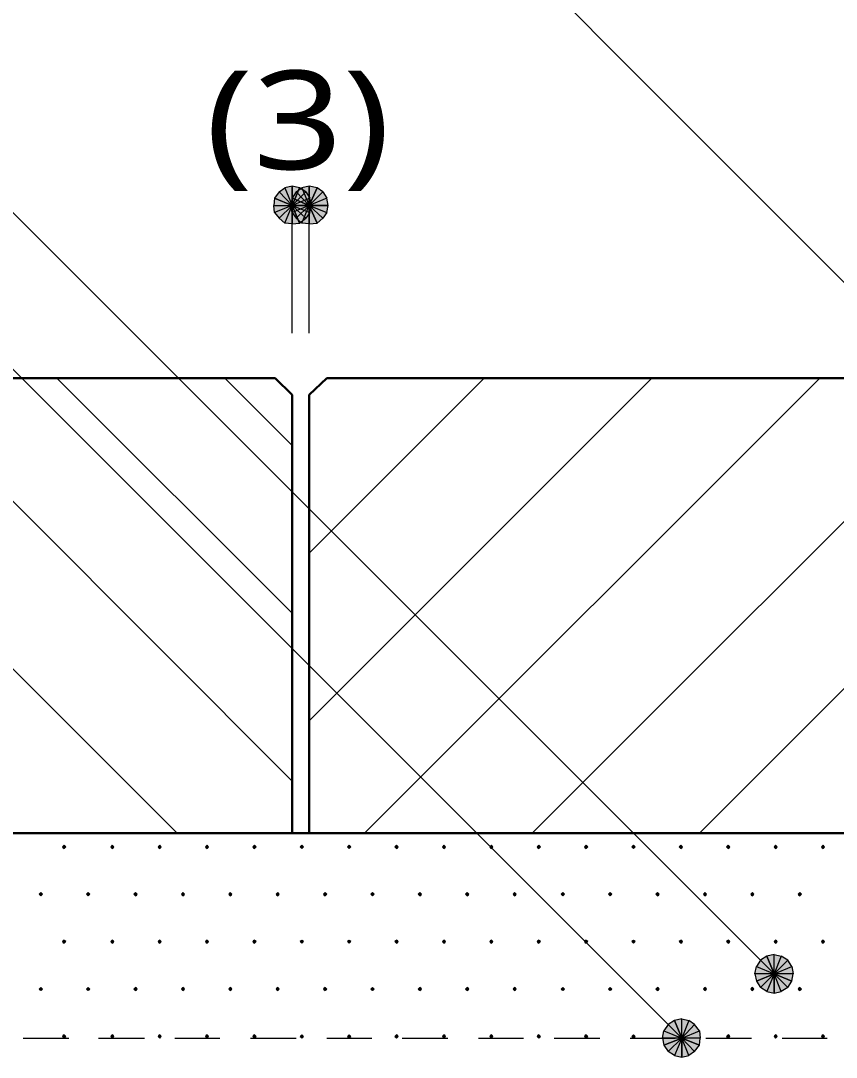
# Model space of a CAD drawing. Header units: millimetres. Extents: x 0 to 420, y 0 to 297.
# Drawn here: x 161.52 to 183.02, y 221.93 to 249.26 of the extents above; entities that cross this region are included whole.
import ezdxf
from ezdxf.enums import TextEntityAlignment as Align

# ---------------------------------------------------------------- set-up
doc = ezdxf.new("R2010")
doc.units = ezdxf.units.MM
doc.styles.add('kst32b', font='NotoSansJP-Variable.ttf')

msp = doc.modelspace()

# ---------------------------------------------------------------- hatches: boundary and pattern name
h = msp.add_hatch(color=7)
h.paths.add_polyline_path([(168.677, 244.898), (168.487, 244.856), (168.677, 244.39), (168.677, 244.898)])
h.paths.add_polyline_path([(168.487, 244.856), (168.677, 244.39), (168.338, 244.75), (168.487, 244.856)])
h.paths.add_polyline_path([(168.677, 244.39), (168.338, 244.75), (168.212, 244.581), (168.677, 244.39)])
h = msp.add_hatch(color=7)
h.paths.add_polyline_path([(169.122, 244.898), (168.931, 244.856), (169.122, 244.39), (169.122, 244.898)])
h.paths.add_polyline_path([(168.931, 244.856), (169.122, 244.39), (168.783, 244.75), (168.931, 244.856)])
h.paths.add_polyline_path([(169.122, 244.39), (168.783, 244.75), (168.677, 244.581), (169.122, 244.39)])
for points in [[(168.868, 244.856), (168.677, 244.898), (168.677, 244.39), (168.868, 244.856)], [(169.333, 244.856), (169.122, 244.898), (169.122, 244.39), (169.333, 244.856)], [(162.666, 227.521), (162.645, 227.499), (162.624, 227.478), (162.645, 227.457), (162.666, 227.436), (162.687, 227.457), (162.708, 227.478), (162.687, 227.499), (162.666, 227.521)], [(163.936, 227.521), (163.915, 227.499), (163.894, 227.478), (163.915, 227.457), (163.936, 227.436), (163.957, 227.457), (163.978, 227.478), (163.957, 227.499), (163.936, 227.521)], [(165.185, 227.521), (165.163, 227.499), (165.142, 227.478), (165.163, 227.457), (165.185, 227.436), (165.206, 227.457), (165.227, 227.478), (165.206, 227.499), (165.185, 227.521)], [(166.434, 227.521), (166.412, 227.499), (166.391, 227.478), (166.412, 227.457), (166.434, 227.436), (166.455, 227.457), (166.476, 227.478), (166.455, 227.499), (166.434, 227.521)], [(167.682, 227.521), (167.661, 227.499), (167.64, 227.478), (167.661, 227.457), (167.682, 227.436), (167.704, 227.457), (167.725, 227.478), (167.704, 227.499), (167.682, 227.521)], [(168.931, 227.521), (168.91, 227.499), (168.889, 227.478), (168.91, 227.457), (168.931, 227.436), (168.952, 227.457), (168.974, 227.478), (168.952, 227.499), (168.931, 227.521)], [(170.18, 227.521), (170.159, 227.499), (170.138, 227.478), (170.159, 227.457), (170.18, 227.436), (170.201, 227.457), (170.222, 227.478), (170.201, 227.499), (170.18, 227.521)], [(171.429, 227.521), (171.408, 227.499), (171.387, 227.478), (171.408, 227.457), (171.429, 227.436), (171.45, 227.457), (171.471, 227.478), (171.45, 227.499), (171.429, 227.521)], [(172.678, 227.521), (172.657, 227.499), (172.635, 227.478), (172.657, 227.457), (172.678, 227.436), (172.699, 227.457), (172.72, 227.478), (172.699, 227.499), (172.678, 227.521)], [(173.927, 227.521), (173.905, 227.499), (173.884, 227.478), (173.905, 227.457), (173.927, 227.436), (173.948, 227.457), (173.969, 227.478), (173.948, 227.499), (173.927, 227.521)], [(175.175, 227.521), (175.154, 227.499), (175.133, 227.478), (175.154, 227.457), (175.175, 227.436), (175.196, 227.457), (175.218, 227.478), (175.196, 227.499), (175.175, 227.521)], [(176.424, 227.521), (176.403, 227.499), (176.382, 227.478), (176.403, 227.457), (176.424, 227.436), (176.445, 227.457), (176.467, 227.478), (176.445, 227.499), (176.424, 227.521)], [(177.673, 227.521), (177.652, 227.499), (177.631, 227.478), (177.652, 227.457), (177.673, 227.436), (177.694, 227.457), (177.715, 227.478), (177.694, 227.499), (177.673, 227.521)], [(178.922, 227.521), (178.901, 227.499), (178.879, 227.478), (178.901, 227.457), (178.922, 227.436), (178.943, 227.457), (178.964, 227.478), (178.943, 227.499), (178.922, 227.521)], [(180.171, 227.521), (180.15, 227.499), (180.128, 227.478), (180.15, 227.457), (180.171, 227.436), (180.192, 227.457), (180.213, 227.478), (180.192, 227.499), (180.171, 227.521)], [(181.42, 227.521), (181.398, 227.499), (181.377, 227.478), (181.398, 227.457), (181.42, 227.436), (181.441, 227.457), (181.462, 227.478), (181.441, 227.499), (181.42, 227.521)], [(182.668, 227.521), (182.647, 227.499), (182.626, 227.478), (182.647, 227.457), (182.668, 227.436), (182.689, 227.457), (182.711, 227.478), (182.689, 227.499), (182.668, 227.521)], [(162.052, 226.272), (162.031, 226.25), (162.01, 226.229), (162.031, 226.208), (162.052, 226.187), (162.073, 226.208), (162.094, 226.229), (162.073, 226.25), (162.052, 226.272)], [(163.301, 226.272), (163.28, 226.25), (163.259, 226.229), (163.28, 226.208), (163.301, 226.187), (163.322, 226.208), (163.343, 226.229), (163.322, 226.25), (163.301, 226.272)], [(164.55, 226.272), (164.529, 226.25), (164.507, 226.229), (164.529, 226.208), (164.55, 226.187), (164.571, 226.208), (164.592, 226.229), (164.571, 226.25), (164.55, 226.272)], [(165.799, 226.272), (165.777, 226.25), (165.756, 226.229), (165.777, 226.208), (165.799, 226.187), (165.82, 226.208), (165.841, 226.229), (165.82, 226.25), (165.799, 226.272)], [(167.047, 226.272), (167.026, 226.25), (167.005, 226.229), (167.026, 226.208), (167.047, 226.187), (167.069, 226.208), (167.09, 226.229), (167.069, 226.25), (167.047, 226.272)], [(168.296, 226.272), (168.275, 226.25), (168.254, 226.229), (168.275, 226.208), (168.296, 226.187), (168.317, 226.208), (168.338, 226.229), (168.317, 226.25), (168.296, 226.272)], [(169.545, 226.272), (169.524, 226.25), (169.503, 226.229), (169.524, 226.208), (169.545, 226.187), (169.566, 226.208), (169.587, 226.229), (169.566, 226.25), (169.545, 226.272)], [(170.794, 226.272), (170.773, 226.25), (170.752, 226.229), (170.773, 226.208), (170.794, 226.187), (170.815, 226.208), (170.836, 226.229), (170.815, 226.25), (170.794, 226.272)], [(172.043, 226.272), (172.021, 226.25), (172, 226.229), (172.021, 226.208), (172.043, 226.187), (172.064, 226.208), (172.085, 226.229), (172.064, 226.25), (172.043, 226.272)], [(173.292, 226.272), (173.27, 226.25), (173.249, 226.229), (173.27, 226.208), (173.292, 226.187), (173.313, 226.208), (173.334, 226.229), (173.313, 226.25), (173.292, 226.272)], [(174.54, 226.272), (174.519, 226.25), (174.498, 226.229), (174.519, 226.208), (174.54, 226.187), (174.562, 226.208), (174.583, 226.229), (174.562, 226.25), (174.54, 226.272)], [(175.81, 226.272), (175.789, 226.25), (175.768, 226.229), (175.789, 226.208), (175.81, 226.187), (175.832, 226.208), (175.853, 226.229), (175.832, 226.25), (175.81, 226.272)], [(177.059, 226.272), (177.038, 226.25), (177.017, 226.229), (177.038, 226.208), (177.059, 226.187), (177.08, 226.208), (177.102, 226.229), (177.08, 226.25), (177.059, 226.272)], [(178.308, 226.272), (178.287, 226.25), (178.266, 226.229), (178.287, 226.208), (178.308, 226.187), (178.329, 226.208), (178.35, 226.229), (178.329, 226.25), (178.308, 226.272)], [(179.557, 226.272), (179.536, 226.25), (179.514, 226.229), (179.536, 226.208), (179.557, 226.187), (179.578, 226.208), (179.599, 226.229), (179.578, 226.25), (179.557, 226.272)], [(180.806, 226.272), (180.785, 226.25), (180.763, 226.229), (180.785, 226.208), (180.806, 226.187), (180.827, 226.208), (180.848, 226.229), (180.827, 226.25), (180.806, 226.272)], [(182.054, 226.272), (182.033, 226.25), (182.012, 226.229), (182.033, 226.208), (182.054, 226.187), (182.076, 226.208), (182.097, 226.229), (182.076, 226.25), (182.054, 226.272)], [(162.666, 225.023), (162.645, 225.002), (162.624, 224.98), (162.645, 224.959), (162.666, 224.938), (162.687, 224.959), (162.708, 224.98), (162.687, 225.002), (162.666, 225.023)], [(163.936, 225.023), (163.915, 225.002), (163.894, 224.98), (163.915, 224.959), (163.936, 224.938), (163.957, 224.959), (163.978, 224.98), (163.957, 225.002), (163.936, 225.023)], [(165.185, 225.023), (165.163, 225.002), (165.142, 224.98), (165.163, 224.959), (165.185, 224.938), (165.206, 224.959), (165.227, 224.98), (165.206, 225.002), (165.185, 225.023)], [(166.434, 225.023), (166.412, 225.002), (166.391, 224.98), (166.412, 224.959), (166.434, 224.938), (166.455, 224.959), (166.476, 224.98), (166.455, 225.002), (166.434, 225.023)], [(167.682, 225.023), (167.661, 225.002), (167.64, 224.98), (167.661, 224.959), (167.682, 224.938), (167.704, 224.959), (167.725, 224.98), (167.704, 225.002), (167.682, 225.023)], [(168.931, 225.023), (168.91, 225.002), (168.889, 224.98), (168.91, 224.959), (168.931, 224.938), (168.952, 224.959), (168.974, 224.98), (168.952, 225.002), (168.931, 225.023)], [(170.18, 225.023), (170.159, 225.002), (170.138, 224.98), (170.159, 224.959), (170.18, 224.938), (170.201, 224.959), (170.222, 224.98), (170.201, 225.002), (170.18, 225.023)], [(171.429, 225.023), (171.408, 225.002), (171.387, 224.98), (171.408, 224.959), (171.429, 224.938), (171.45, 224.959), (171.471, 224.98), (171.45, 225.002), (171.429, 225.023)], [(172.678, 225.023), (172.657, 225.002), (172.635, 224.98), (172.657, 224.959), (172.678, 224.938), (172.699, 224.959), (172.72, 224.98), (172.699, 225.002), (172.678, 225.023)], [(173.927, 225.023), (173.905, 225.002), (173.884, 224.98), (173.905, 224.959), (173.927, 224.938), (173.948, 224.959), (173.969, 224.98), (173.948, 225.002), (173.927, 225.023)], [(175.175, 225.023), (175.154, 225.002), (175.133, 224.98), (175.154, 224.959), (175.175, 224.938), (175.196, 224.959), (175.218, 224.98), (175.196, 225.002), (175.175, 225.023)], [(176.424, 225.023), (176.403, 225.002), (176.382, 224.98), (176.403, 224.959), (176.424, 224.938), (176.445, 224.959), (176.467, 224.98), (176.445, 225.002), (176.424, 225.023)], [(177.673, 225.023), (177.652, 225.002), (177.631, 224.98), (177.652, 224.959), (177.673, 224.938), (177.694, 224.959), (177.715, 224.98), (177.694, 225.002), (177.673, 225.023)], [(178.922, 225.023), (178.901, 225.002), (178.879, 224.98), (178.901, 224.959), (178.922, 224.938), (178.943, 224.959), (178.964, 224.98), (178.943, 225.002), (178.922, 225.023)], [(180.171, 225.023), (180.15, 225.002), (180.128, 224.98), (180.15, 224.959), (180.171, 224.938), (180.192, 224.959), (180.213, 224.98), (180.192, 225.002), (180.171, 225.023)], [(181.42, 225.023), (181.398, 225.002), (181.377, 224.98), (181.398, 224.959), (181.42, 224.938), (181.441, 224.959), (181.462, 224.98), (181.441, 225.002), (181.42, 225.023)], [(182.668, 225.023), (182.647, 225.002), (182.626, 224.98), (182.647, 224.959), (182.668, 224.938), (182.689, 224.959), (182.711, 224.98), (182.689, 225.002), (182.668, 225.023)], [(181.187, 224.599), (181.017, 224.494), (181.377, 224.134), (181.187, 224.599)], [(162.052, 223.774), (162.031, 223.753), (162.01, 223.732), (162.031, 223.711), (162.052, 223.689), (162.073, 223.711), (162.094, 223.732), (162.073, 223.753), (162.052, 223.774)], [(163.301, 223.774), (163.28, 223.753), (163.259, 223.732), (163.28, 223.711), (163.301, 223.689), (163.322, 223.711), (163.343, 223.732), (163.322, 223.753), (163.301, 223.774)], [(164.55, 223.774), (164.529, 223.753), (164.507, 223.732), (164.529, 223.711), (164.55, 223.689), (164.571, 223.711), (164.592, 223.732), (164.571, 223.753), (164.55, 223.774)], [(165.799, 223.774), (165.777, 223.753), (165.756, 223.732), (165.777, 223.711), (165.799, 223.689), (165.82, 223.711), (165.841, 223.732), (165.82, 223.753), (165.799, 223.774)], [(167.047, 223.774), (167.026, 223.753), (167.005, 223.732), (167.026, 223.711), (167.047, 223.689), (167.069, 223.711), (167.09, 223.732), (167.069, 223.753), (167.047, 223.774)], [(168.296, 223.774), (168.275, 223.753), (168.254, 223.732), (168.275, 223.711), (168.296, 223.689), (168.317, 223.711), (168.338, 223.732), (168.317, 223.753), (168.296, 223.774)], [(169.545, 223.774), (169.524, 223.753), (169.503, 223.732), (169.524, 223.711), (169.545, 223.689), (169.566, 223.711), (169.587, 223.732), (169.566, 223.753), (169.545, 223.774)], [(170.794, 223.774), (170.773, 223.753), (170.752, 223.732), (170.773, 223.711), (170.794, 223.689), (170.815, 223.711), (170.836, 223.732), (170.815, 223.753), (170.794, 223.774)], [(172.043, 223.774), (172.021, 223.753), (172, 223.732), (172.021, 223.711), (172.043, 223.689), (172.064, 223.711), (172.085, 223.732), (172.064, 223.753), (172.043, 223.774)], [(173.292, 223.774), (173.27, 223.753), (173.249, 223.732), (173.27, 223.711), (173.292, 223.689), (173.313, 223.711), (173.334, 223.732), (173.313, 223.753), (173.292, 223.774)], [(174.54, 223.774), (174.519, 223.753), (174.498, 223.732), (174.519, 223.711), (174.54, 223.689), (174.562, 223.711), (174.583, 223.732), (174.562, 223.753), (174.54, 223.774)], [(175.81, 223.774), (175.789, 223.753), (175.768, 223.732), (175.789, 223.711), (175.81, 223.689), (175.832, 223.711), (175.853, 223.732), (175.832, 223.753), (175.81, 223.774)], [(177.059, 223.774), (177.038, 223.753), (177.017, 223.732), (177.038, 223.711), (177.059, 223.689), (177.08, 223.711), (177.102, 223.732), (177.08, 223.753), (177.059, 223.774)], [(178.308, 223.774), (178.287, 223.753), (178.266, 223.732), (178.287, 223.711), (178.308, 223.689), (178.329, 223.711), (178.35, 223.732), (178.329, 223.753), (178.308, 223.774)], [(179.557, 223.774), (179.536, 223.753), (179.514, 223.732), (179.536, 223.711), (179.557, 223.689), (179.578, 223.711), (179.599, 223.732), (179.578, 223.753), (179.557, 223.774)], [(180.806, 223.774), (180.785, 223.753), (180.763, 223.732), (180.785, 223.711), (180.806, 223.689), (180.827, 223.711), (180.848, 223.732), (180.827, 223.753), (180.806, 223.774)], [(182.054, 223.774), (182.033, 223.753), (182.012, 223.732), (182.033, 223.711), (182.054, 223.689), (182.076, 223.711), (182.097, 223.732), (182.076, 223.753), (182.054, 223.774)], [(178.753, 222.906), (178.583, 222.8), (178.943, 222.44), (178.753, 222.906)], [(162.666, 222.525), (162.645, 222.504), (162.624, 222.483), (162.645, 222.462), (162.666, 222.44), (162.687, 222.462), (162.708, 222.483), (162.687, 222.504), (162.666, 222.525)], [(163.936, 222.525), (163.915, 222.504), (163.894, 222.483), (163.915, 222.462), (163.936, 222.44), (163.957, 222.462), (163.978, 222.483), (163.957, 222.504), (163.936, 222.525)], [(165.185, 222.525), (165.163, 222.504), (165.142, 222.483), (165.163, 222.462), (165.185, 222.44), (165.206, 222.462), (165.227, 222.483), (165.206, 222.504), (165.185, 222.525)], [(166.434, 222.525), (166.412, 222.504), (166.391, 222.483), (166.412, 222.462), (166.434, 222.44), (166.455, 222.462), (166.476, 222.483), (166.455, 222.504), (166.434, 222.525)], [(167.682, 222.525), (167.661, 222.504), (167.64, 222.483), (167.661, 222.462), (167.682, 222.44), (167.704, 222.462), (167.725, 222.483), (167.704, 222.504), (167.682, 222.525)], [(168.931, 222.525), (168.91, 222.504), (168.889, 222.483), (168.91, 222.462), (168.931, 222.44), (168.952, 222.462), (168.974, 222.483), (168.952, 222.504), (168.931, 222.525)], [(170.18, 222.525), (170.159, 222.504), (170.138, 222.483), (170.159, 222.462), (170.18, 222.44), (170.201, 222.462), (170.222, 222.483), (170.201, 222.504), (170.18, 222.525)], [(171.429, 222.525), (171.408, 222.504), (171.387, 222.483), (171.408, 222.462), (171.429, 222.44), (171.45, 222.462), (171.471, 222.483), (171.45, 222.504), (171.429, 222.525)], [(172.678, 222.525), (172.657, 222.504), (172.635, 222.483), (172.657, 222.462), (172.678, 222.44), (172.699, 222.462), (172.72, 222.483), (172.699, 222.504), (172.678, 222.525)], [(173.927, 222.525), (173.905, 222.504), (173.884, 222.483), (173.905, 222.462), (173.927, 222.44), (173.948, 222.462), (173.969, 222.483), (173.948, 222.504), (173.927, 222.525)], [(175.175, 222.525), (175.154, 222.504), (175.133, 222.483), (175.154, 222.462), (175.175, 222.44), (175.196, 222.462), (175.218, 222.483), (175.196, 222.504), (175.175, 222.525)], [(176.424, 222.525), (176.403, 222.504), (176.382, 222.483), (176.403, 222.462), (176.424, 222.44), (176.445, 222.462), (176.467, 222.483), (176.445, 222.504), (176.424, 222.525)], [(177.673, 222.525), (177.652, 222.504), (177.631, 222.483), (177.652, 222.462), (177.673, 222.44), (177.694, 222.462), (177.715, 222.483), (177.694, 222.504), (177.673, 222.525)], [(178.922, 222.525), (178.901, 222.504), (178.879, 222.483), (178.901, 222.462), (178.922, 222.44), (178.943, 222.462), (178.964, 222.483), (178.943, 222.504), (178.922, 222.525)], [(180.171, 222.525), (180.15, 222.504), (180.128, 222.483), (180.15, 222.462), (180.171, 222.44), (180.192, 222.462), (180.213, 222.483), (180.192, 222.504), (180.171, 222.525)], [(181.42, 222.525), (181.398, 222.504), (181.377, 222.483), (181.398, 222.462), (181.42, 222.44), (181.441, 222.462), (181.462, 222.483), (181.441, 222.504), (181.42, 222.525)], [(182.668, 222.525), (182.647, 222.504), (182.626, 222.483), (182.647, 222.462), (182.668, 222.44), (182.689, 222.462), (182.711, 222.483), (182.689, 222.504), (182.668, 222.525)]]:
    msp.add_hatch(color=7).paths.add_polyline_path(points)
h = msp.add_hatch(color=7)
h.paths.add_polyline_path([(169.185, 244.39), (169.143, 244.581), (168.677, 244.39), (169.185, 244.39)])
h.paths.add_polyline_path([(169.143, 244.581), (168.677, 244.39), (169.037, 244.75), (169.143, 244.581)])
h.paths.add_polyline_path([(168.677, 244.39), (169.037, 244.75), (168.868, 244.856), (168.677, 244.39)])
h = msp.add_hatch(color=7)
h.paths.add_polyline_path([(169.63, 244.39), (169.587, 244.581), (169.122, 244.39), (169.63, 244.39)])
h.paths.add_polyline_path([(169.587, 244.581), (169.122, 244.39), (169.482, 244.75), (169.587, 244.581)])
h.paths.add_polyline_path([(169.122, 244.39), (169.482, 244.75), (169.333, 244.856), (169.122, 244.39)])
h = msp.add_hatch(color=7)
h.paths.add_polyline_path([(168.212, 244.581), (168.19, 244.39), (168.677, 244.39), (168.212, 244.581)])
h.paths.add_polyline_path([(168.19, 244.39), (168.677, 244.39), (168.212, 244.2), (168.19, 244.39)])
h.paths.add_polyline_path([(168.677, 244.39), (168.212, 244.2), (168.338, 244.052), (168.677, 244.39)])
h = msp.add_hatch(color=7)
h.paths.add_polyline_path([(168.677, 244.581), (168.635, 244.39), (169.122, 244.39), (168.677, 244.581)])
h.paths.add_polyline_path([(168.635, 244.39), (169.122, 244.39), (168.677, 244.2), (168.635, 244.39)])
h.paths.add_polyline_path([(169.122, 244.39), (168.677, 244.2), (168.783, 244.052), (169.122, 244.39)])
h = msp.add_hatch(color=7)
h.paths.add_polyline_path([(168.338, 244.052), (168.487, 243.925), (168.677, 244.39), (168.338, 244.052)])
h.paths.add_polyline_path([(168.487, 243.925), (168.677, 244.39), (168.677, 243.904), (168.487, 243.925)])
h.paths.add_polyline_path([(168.677, 244.39), (168.677, 243.904), (168.868, 243.925), (168.677, 244.39)])
h = msp.add_hatch(color=7)
h.paths.add_polyline_path([(168.868, 243.925), (169.037, 244.052), (168.677, 244.39), (168.868, 243.925)])
h.paths.add_polyline_path([(169.037, 244.052), (168.677, 244.39), (169.143, 244.2), (169.037, 244.052)])
h.paths.add_polyline_path([(168.677, 244.39), (169.143, 244.2), (169.185, 244.39), (168.677, 244.39)])
h = msp.add_hatch(color=7)
h.paths.add_polyline_path([(168.783, 244.052), (168.931, 243.925), (169.122, 244.39), (168.783, 244.052)])
h.paths.add_polyline_path([(168.931, 243.925), (169.122, 244.39), (169.122, 243.904), (168.931, 243.925)])
h.paths.add_polyline_path([(169.122, 244.39), (169.122, 243.904), (169.333, 243.925), (169.122, 244.39)])
h = msp.add_hatch(color=7)
h.paths.add_polyline_path([(169.333, 243.925), (169.482, 244.052), (169.122, 244.39), (169.333, 243.925)])
h.paths.add_polyline_path([(169.482, 244.052), (169.122, 244.39), (169.587, 244.2), (169.482, 244.052)])
h.paths.add_polyline_path([(169.122, 244.39), (169.587, 244.2), (169.63, 244.39), (169.122, 244.39)])
h = msp.add_hatch(color=7)
h.paths.add_polyline_path([(181.737, 224.494), (181.568, 224.599), (181.377, 224.134), (181.737, 224.494)])
h.paths.add_polyline_path([(181.568, 224.599), (181.377, 224.134), (181.377, 224.642), (181.568, 224.599)])
h.paths.add_polyline_path([(181.377, 224.134), (181.377, 224.642), (181.187, 224.599), (181.377, 224.134)])
h = msp.add_hatch(color=7)
h.paths.add_polyline_path([(181.017, 224.494), (180.912, 224.324), (181.377, 224.134), (181.017, 224.494)])
h.paths.add_polyline_path([(180.912, 224.324), (181.377, 224.134), (180.869, 224.134), (180.912, 224.324)])
h.paths.add_polyline_path([(181.377, 224.134), (180.869, 224.134), (180.912, 223.943), (181.377, 224.134)])
h = msp.add_hatch(color=7)
h.paths.add_polyline_path([(181.843, 223.943), (181.885, 224.134), (181.377, 224.134), (181.843, 223.943)])
h.paths.add_polyline_path([(181.885, 224.134), (181.377, 224.134), (181.843, 224.324), (181.885, 224.134)])
h.paths.add_polyline_path([(181.377, 224.134), (181.843, 224.324), (181.737, 224.494), (181.377, 224.134)])
h = msp.add_hatch(color=7)
h.paths.add_polyline_path([(180.912, 223.943), (181.017, 223.774), (181.377, 224.134), (180.912, 223.943)])
h.paths.add_polyline_path([(181.017, 223.774), (181.377, 224.134), (181.187, 223.668), (181.017, 223.774)])
h.paths.add_polyline_path([(181.377, 224.134), (181.187, 223.668), (181.377, 223.626), (181.377, 224.134)])
h = msp.add_hatch(color=7)
h.paths.add_polyline_path([(181.377, 223.626), (181.568, 223.668), (181.377, 224.134), (181.377, 223.626)])
h.paths.add_polyline_path([(181.568, 223.668), (181.377, 224.134), (181.737, 223.774), (181.568, 223.668)])
h.paths.add_polyline_path([(181.377, 224.134), (181.737, 223.774), (181.843, 223.943), (181.377, 224.134)])
h = msp.add_hatch(color=7)
h.paths.add_polyline_path([(178.583, 222.8), (178.477, 222.631), (178.943, 222.44), (178.583, 222.8)])
h.paths.add_polyline_path([(178.477, 222.631), (178.943, 222.44), (178.435, 222.44), (178.477, 222.631)])
h.paths.add_polyline_path([(178.943, 222.44), (178.435, 222.44), (178.477, 222.25), (178.943, 222.44)])
h = msp.add_hatch(color=7)
h.paths.add_polyline_path([(179.282, 222.8), (179.134, 222.906), (178.943, 222.44), (179.282, 222.8)])
h.paths.add_polyline_path([(179.134, 222.906), (178.943, 222.44), (178.943, 222.948), (179.134, 222.906)])
h.paths.add_polyline_path([(178.943, 222.44), (178.943, 222.948), (178.753, 222.906), (178.943, 222.44)])
h = msp.add_hatch(color=7)
h.paths.add_polyline_path([(179.409, 222.25), (179.43, 222.44), (178.943, 222.44), (179.409, 222.25)])
h.paths.add_polyline_path([(179.43, 222.44), (178.943, 222.44), (179.409, 222.631), (179.43, 222.44)])
h.paths.add_polyline_path([(178.943, 222.44), (179.409, 222.631), (179.282, 222.8), (178.943, 222.44)])
h = msp.add_hatch(color=7)
h.paths.add_polyline_path([(178.477, 222.25), (178.583, 222.081), (178.943, 222.44), (178.477, 222.25)])
h.paths.add_polyline_path([(178.583, 222.081), (178.943, 222.44), (178.753, 221.975), (178.583, 222.081)])
h.paths.add_polyline_path([(178.943, 222.44), (178.753, 221.975), (178.943, 221.932), (178.943, 222.44)])
h = msp.add_hatch(color=7)
h.paths.add_polyline_path([(178.943, 221.932), (179.134, 221.975), (178.943, 222.44), (178.943, 221.932)])
h.paths.add_polyline_path([(179.134, 221.975), (178.943, 222.44), (179.282, 222.081), (179.134, 221.975)])
h.paths.add_polyline_path([(178.943, 222.44), (179.282, 222.081), (179.409, 222.25), (178.943, 222.44)])

# ---------------------------------------------------------------- linework, layer by layer
at = {"lineweight": 13}
for points in [[(188.659, 236.918), (172.551, 253.047)], [(181.377, 224.134), (156.358, 249.153)], [(178.943, 222.44), (156.633, 244.75)], [(168.677, 241.025), (168.677, 244.39)], [(168.677, 244.39), (169.122, 244.39)], [(169.122, 241.025), (169.122, 244.39)], [(165.65, 227.838), (153.649, 239.839)], [(168.677, 229.214), (158.073, 239.839)], [(168.677, 233.638), (162.475, 239.839)], [(168.677, 238.062), (166.899, 239.839)], [(169.122, 235.225), (173.736, 239.839)], [(169.122, 230.801), (178.16, 239.839)], [(170.582, 227.838), (182.584, 239.839)], [(175.006, 227.838), (187.008, 239.839)], [(179.409, 227.838), (191.071, 239.501)], [(161.586, 222.44), (162.793, 222.44)], [(163.576, 222.44), (164.783, 222.44)], [(165.587, 222.44), (166.772, 222.44)], [(167.577, 222.44), (168.783, 222.44)], [(169.587, 222.44), (170.773, 222.44)], [(171.577, 222.44), (172.784, 222.44)], [(173.588, 222.44), (174.773, 222.44)], [(175.578, 222.44), (176.784, 222.44)], [(177.588, 222.44), (178.774, 222.44)], [(179.578, 222.44), (180.785, 222.44)], [(181.589, 222.44), (182.774, 222.44)]]:
    msp.add_lwpolyline(points, dxfattribs=at)
at = {"lineweight": 0}
for points in [[(168.487, 244.856), (168.677, 244.39), (168.338, 244.75)], [(168.677, 244.898), (168.487, 244.856), (168.677, 244.39)], [(168.868, 244.856), (168.677, 244.898), (168.677, 244.39)], [(168.677, 244.39), (169.037, 244.75), (168.868, 244.856)], [(168.931, 244.856), (169.122, 244.39), (168.783, 244.75)], [(169.122, 244.898), (168.931, 244.856), (169.122, 244.39)], [(169.333, 244.856), (169.122, 244.898), (169.122, 244.39)], [(169.122, 244.39), (169.482, 244.75), (169.333, 244.856)], [(168.212, 244.581), (168.19, 244.39), (168.677, 244.39)], [(168.677, 244.39), (168.338, 244.75), (168.212, 244.581)], [(168.677, 244.581), (168.635, 244.39), (169.122, 244.39)], [(169.122, 244.39), (168.783, 244.75), (168.677, 244.581)], [(169.143, 244.581), (168.677, 244.39), (169.037, 244.75)], [(169.185, 244.39), (169.143, 244.581), (168.677, 244.39)], [(169.587, 244.581), (169.122, 244.39), (169.482, 244.75)], [(169.63, 244.39), (169.587, 244.581), (169.122, 244.39)], [(168.19, 244.39), (168.677, 244.39), (168.212, 244.2)], [(168.677, 244.39), (168.212, 244.2), (168.338, 244.052)], [(168.338, 244.052), (168.487, 243.925), (168.677, 244.39)], [(168.487, 243.925), (168.677, 244.39), (168.677, 243.904)], [(168.635, 244.39), (169.122, 244.39), (168.677, 244.2)], [(169.122, 244.39), (168.677, 244.2), (168.783, 244.052)], [(168.677, 244.39), (168.677, 243.904), (168.868, 243.925)], [(168.868, 243.925), (169.037, 244.052), (168.677, 244.39)], [(169.037, 244.052), (168.677, 244.39), (169.143, 244.2)], [(168.677, 244.39), (169.143, 244.2), (169.185, 244.39)], [(168.783, 244.052), (168.931, 243.925), (169.122, 244.39)], [(168.931, 243.925), (169.122, 244.39), (169.122, 243.904)], [(169.122, 244.39), (169.122, 243.904), (169.333, 243.925)], [(169.333, 243.925), (169.482, 244.052), (169.122, 244.39)], [(169.482, 244.052), (169.122, 244.39), (169.587, 244.2)], [(169.122, 244.39), (169.587, 244.2), (169.63, 244.39)], [(162.666, 227.521), (162.645, 227.499), (162.624, 227.478), (162.645, 227.457), (162.666, 227.436), (162.687, 227.457), (162.708, 227.478), (162.687, 227.499)], [(163.936, 227.521), (163.915, 227.499), (163.894, 227.478), (163.915, 227.457), (163.936, 227.436), (163.957, 227.457), (163.978, 227.478), (163.957, 227.499)], [(165.185, 227.521), (165.163, 227.499), (165.142, 227.478), (165.163, 227.457), (165.185, 227.436), (165.206, 227.457), (165.227, 227.478), (165.206, 227.499)], [(166.434, 227.521), (166.412, 227.499), (166.391, 227.478), (166.412, 227.457), (166.434, 227.436), (166.455, 227.457), (166.476, 227.478), (166.455, 227.499)], [(167.682, 227.521), (167.661, 227.499), (167.64, 227.478), (167.661, 227.457), (167.682, 227.436), (167.704, 227.457), (167.725, 227.478), (167.704, 227.499)], [(168.931, 227.521), (168.91, 227.499), (168.889, 227.478), (168.91, 227.457), (168.931, 227.436), (168.952, 227.457), (168.974, 227.478), (168.952, 227.499)], [(170.18, 227.521), (170.159, 227.499), (170.138, 227.478), (170.159, 227.457), (170.18, 227.436), (170.201, 227.457), (170.222, 227.478), (170.201, 227.499)], [(171.429, 227.521), (171.408, 227.499), (171.387, 227.478), (171.408, 227.457), (171.429, 227.436), (171.45, 227.457), (171.471, 227.478), (171.45, 227.499)], [(172.678, 227.521), (172.657, 227.499), (172.635, 227.478), (172.657, 227.457), (172.678, 227.436), (172.699, 227.457), (172.72, 227.478), (172.699, 227.499)], [(173.927, 227.521), (173.905, 227.499), (173.884, 227.478), (173.905, 227.457), (173.927, 227.436), (173.948, 227.457), (173.969, 227.478), (173.948, 227.499)], [(175.175, 227.521), (175.154, 227.499), (175.133, 227.478), (175.154, 227.457), (175.175, 227.436), (175.196, 227.457), (175.218, 227.478), (175.196, 227.499)], [(176.424, 227.521), (176.403, 227.499), (176.382, 227.478), (176.403, 227.457), (176.424, 227.436), (176.445, 227.457), (176.467, 227.478), (176.445, 227.499)], [(177.673, 227.521), (177.652, 227.499), (177.631, 227.478), (177.652, 227.457), (177.673, 227.436), (177.694, 227.457), (177.715, 227.478), (177.694, 227.499)], [(178.922, 227.521), (178.901, 227.499), (178.879, 227.478), (178.901, 227.457), (178.922, 227.436), (178.943, 227.457), (178.964, 227.478), (178.943, 227.499)], [(180.171, 227.521), (180.15, 227.499), (180.128, 227.478), (180.15, 227.457), (180.171, 227.436), (180.192, 227.457), (180.213, 227.478), (180.192, 227.499)], [(181.42, 227.521), (181.398, 227.499), (181.377, 227.478), (181.398, 227.457), (181.42, 227.436), (181.441, 227.457), (181.462, 227.478), (181.441, 227.499)], [(182.668, 227.521), (182.647, 227.499), (182.626, 227.478), (182.647, 227.457), (182.668, 227.436), (182.689, 227.457), (182.711, 227.478), (182.689, 227.499)], [(162.052, 226.272), (162.031, 226.25), (162.01, 226.229), (162.031, 226.208), (162.052, 226.187), (162.073, 226.208), (162.094, 226.229), (162.073, 226.25)], [(163.301, 226.272), (163.28, 226.25), (163.259, 226.229), (163.28, 226.208), (163.301, 226.187), (163.322, 226.208), (163.343, 226.229), (163.322, 226.25)], [(164.55, 226.272), (164.529, 226.25), (164.507, 226.229), (164.529, 226.208), (164.55, 226.187), (164.571, 226.208), (164.592, 226.229), (164.571, 226.25)], [(165.799, 226.272), (165.777, 226.25), (165.756, 226.229), (165.777, 226.208), (165.799, 226.187), (165.82, 226.208), (165.841, 226.229), (165.82, 226.25)], [(167.047, 226.272), (167.026, 226.25), (167.005, 226.229), (167.026, 226.208), (167.047, 226.187), (167.069, 226.208), (167.09, 226.229), (167.069, 226.25)], [(168.296, 226.272), (168.275, 226.25), (168.254, 226.229), (168.275, 226.208), (168.296, 226.187), (168.317, 226.208), (168.338, 226.229), (168.317, 226.25)], [(169.545, 226.272), (169.524, 226.25), (169.503, 226.229), (169.524, 226.208), (169.545, 226.187), (169.566, 226.208), (169.587, 226.229), (169.566, 226.25)], [(170.794, 226.272), (170.773, 226.25), (170.752, 226.229), (170.773, 226.208), (170.794, 226.187), (170.815, 226.208), (170.836, 226.229), (170.815, 226.25)], [(172.043, 226.272), (172.021, 226.25), (172, 226.229), (172.021, 226.208), (172.043, 226.187), (172.064, 226.208), (172.085, 226.229), (172.064, 226.25)], [(173.292, 226.272), (173.27, 226.25), (173.249, 226.229), (173.27, 226.208), (173.292, 226.187), (173.313, 226.208), (173.334, 226.229), (173.313, 226.25)], [(174.54, 226.272), (174.519, 226.25), (174.498, 226.229), (174.519, 226.208), (174.54, 226.187), (174.562, 226.208), (174.583, 226.229), (174.562, 226.25)], [(175.81, 226.272), (175.789, 226.25), (175.768, 226.229), (175.789, 226.208), (175.81, 226.187), (175.832, 226.208), (175.853, 226.229), (175.832, 226.25)], [(177.059, 226.272), (177.038, 226.25), (177.017, 226.229), (177.038, 226.208), (177.059, 226.187), (177.08, 226.208), (177.102, 226.229), (177.08, 226.25)], [(178.308, 226.272), (178.287, 226.25), (178.266, 226.229), (178.287, 226.208), (178.308, 226.187), (178.329, 226.208), (178.35, 226.229), (178.329, 226.25)], [(179.557, 226.272), (179.536, 226.25), (179.514, 226.229), (179.536, 226.208), (179.557, 226.187), (179.578, 226.208), (179.599, 226.229), (179.578, 226.25)], [(180.806, 226.272), (180.785, 226.25), (180.763, 226.229), (180.785, 226.208), (180.806, 226.187), (180.827, 226.208), (180.848, 226.229), (180.827, 226.25)], [(182.054, 226.272), (182.033, 226.25), (182.012, 226.229), (182.033, 226.208), (182.054, 226.187), (182.076, 226.208), (182.097, 226.229), (182.076, 226.25)], [(162.666, 225.023), (162.645, 225.002), (162.624, 224.98), (162.645, 224.959), (162.666, 224.938), (162.687, 224.959), (162.708, 224.98), (162.687, 225.002)], [(163.936, 225.023), (163.915, 225.002), (163.894, 224.98), (163.915, 224.959), (163.936, 224.938), (163.957, 224.959), (163.978, 224.98), (163.957, 225.002)], [(165.185, 225.023), (165.163, 225.002), (165.142, 224.98), (165.163, 224.959), (165.185, 224.938), (165.206, 224.959), (165.227, 224.98), (165.206, 225.002)], [(166.434, 225.023), (166.412, 225.002), (166.391, 224.98), (166.412, 224.959), (166.434, 224.938), (166.455, 224.959), (166.476, 224.98), (166.455, 225.002)], [(167.682, 225.023), (167.661, 225.002), (167.64, 224.98), (167.661, 224.959), (167.682, 224.938), (167.704, 224.959), (167.725, 224.98), (167.704, 225.002)], [(168.931, 225.023), (168.91, 225.002), (168.889, 224.98), (168.91, 224.959), (168.931, 224.938), (168.952, 224.959), (168.974, 224.98), (168.952, 225.002)], [(170.18, 225.023), (170.159, 225.002), (170.138, 224.98), (170.159, 224.959), (170.18, 224.938), (170.201, 224.959), (170.222, 224.98), (170.201, 225.002)], [(171.429, 225.023), (171.408, 225.002), (171.387, 224.98), (171.408, 224.959), (171.429, 224.938), (171.45, 224.959), (171.471, 224.98), (171.45, 225.002)], [(172.678, 225.023), (172.657, 225.002), (172.635, 224.98), (172.657, 224.959), (172.678, 224.938), (172.699, 224.959), (172.72, 224.98), (172.699, 225.002)], [(173.927, 225.023), (173.905, 225.002), (173.884, 224.98), (173.905, 224.959), (173.927, 224.938), (173.948, 224.959), (173.969, 224.98), (173.948, 225.002)], [(175.175, 225.023), (175.154, 225.002), (175.133, 224.98), (175.154, 224.959), (175.175, 224.938), (175.196, 224.959), (175.218, 224.98), (175.196, 225.002)], [(176.424, 225.023), (176.403, 225.002), (176.382, 224.98), (176.403, 224.959), (176.424, 224.938), (176.445, 224.959), (176.467, 224.98), (176.445, 225.002)], [(177.673, 225.023), (177.652, 225.002), (177.631, 224.98), (177.652, 224.959), (177.673, 224.938), (177.694, 224.959), (177.715, 224.98), (177.694, 225.002)], [(178.922, 225.023), (178.901, 225.002), (178.879, 224.98), (178.901, 224.959), (178.922, 224.938), (178.943, 224.959), (178.964, 224.98), (178.943, 225.002)], [(180.171, 225.023), (180.15, 225.002), (180.128, 224.98), (180.15, 224.959), (180.171, 224.938), (180.192, 224.959), (180.213, 224.98), (180.192, 225.002)], [(181.42, 225.023), (181.398, 225.002), (181.377, 224.98), (181.398, 224.959), (181.42, 224.938), (181.441, 224.959), (181.462, 224.98), (181.441, 225.002)], [(182.668, 225.023), (182.647, 225.002), (182.626, 224.98), (182.647, 224.959), (182.668, 224.938), (182.689, 224.959), (182.711, 224.98), (182.689, 225.002)], [(181.377, 224.134), (181.377, 224.642), (181.187, 224.599)], [(181.568, 224.599), (181.377, 224.134), (181.377, 224.642)], [(181.017, 224.494), (180.912, 224.324), (181.377, 224.134)], [(181.187, 224.599), (181.017, 224.494), (181.377, 224.134)], [(181.737, 224.494), (181.568, 224.599), (181.377, 224.134)], [(181.377, 224.134), (181.843, 224.324), (181.737, 224.494)], [(180.912, 224.324), (181.377, 224.134), (180.869, 224.134)], [(181.377, 224.134), (180.869, 224.134), (180.912, 223.943)], [(180.912, 223.943), (181.017, 223.774), (181.377, 224.134)], [(181.017, 223.774), (181.377, 224.134), (181.187, 223.668)], [(181.377, 224.134), (181.187, 223.668), (181.377, 223.626)], [(181.885, 224.134), (181.377, 224.134), (181.843, 224.324)], [(181.377, 223.626), (181.568, 223.668), (181.377, 224.134)], [(181.568, 223.668), (181.377, 224.134), (181.737, 223.774)], [(181.377, 224.134), (181.737, 223.774), (181.843, 223.943)], [(181.843, 223.943), (181.885, 224.134), (181.377, 224.134)], [(162.052, 223.774), (162.031, 223.753), (162.01, 223.732), (162.031, 223.711), (162.052, 223.689), (162.073, 223.711), (162.094, 223.732), (162.073, 223.753)], [(163.301, 223.774), (163.28, 223.753), (163.259, 223.732), (163.28, 223.711), (163.301, 223.689), (163.322, 223.711), (163.343, 223.732), (163.322, 223.753)], [(164.55, 223.774), (164.529, 223.753), (164.507, 223.732), (164.529, 223.711), (164.55, 223.689), (164.571, 223.711), (164.592, 223.732), (164.571, 223.753)], [(165.799, 223.774), (165.777, 223.753), (165.756, 223.732), (165.777, 223.711), (165.799, 223.689), (165.82, 223.711), (165.841, 223.732), (165.82, 223.753)], [(167.047, 223.774), (167.026, 223.753), (167.005, 223.732), (167.026, 223.711), (167.047, 223.689), (167.069, 223.711), (167.09, 223.732), (167.069, 223.753)], [(168.296, 223.774), (168.275, 223.753), (168.254, 223.732), (168.275, 223.711), (168.296, 223.689), (168.317, 223.711), (168.338, 223.732), (168.317, 223.753)], [(169.545, 223.774), (169.524, 223.753), (169.503, 223.732), (169.524, 223.711), (169.545, 223.689), (169.566, 223.711), (169.587, 223.732), (169.566, 223.753)], [(170.794, 223.774), (170.773, 223.753), (170.752, 223.732), (170.773, 223.711), (170.794, 223.689), (170.815, 223.711), (170.836, 223.732), (170.815, 223.753)], [(172.043, 223.774), (172.021, 223.753), (172, 223.732), (172.021, 223.711), (172.043, 223.689), (172.064, 223.711), (172.085, 223.732), (172.064, 223.753)], [(173.292, 223.774), (173.27, 223.753), (173.249, 223.732), (173.27, 223.711), (173.292, 223.689), (173.313, 223.711), (173.334, 223.732), (173.313, 223.753)], [(174.54, 223.774), (174.519, 223.753), (174.498, 223.732), (174.519, 223.711), (174.54, 223.689), (174.562, 223.711), (174.583, 223.732), (174.562, 223.753)], [(175.81, 223.774), (175.789, 223.753), (175.768, 223.732), (175.789, 223.711), (175.81, 223.689), (175.832, 223.711), (175.853, 223.732), (175.832, 223.753)], [(177.059, 223.774), (177.038, 223.753), (177.017, 223.732), (177.038, 223.711), (177.059, 223.689), (177.08, 223.711), (177.102, 223.732), (177.08, 223.753)], [(178.308, 223.774), (178.287, 223.753), (178.266, 223.732), (178.287, 223.711), (178.308, 223.689), (178.329, 223.711), (178.35, 223.732), (178.329, 223.753)], [(179.557, 223.774), (179.536, 223.753), (179.514, 223.732), (179.536, 223.711), (179.557, 223.689), (179.578, 223.711), (179.599, 223.732), (179.578, 223.753)], [(180.806, 223.774), (180.785, 223.753), (180.763, 223.732), (180.785, 223.711), (180.806, 223.689), (180.827, 223.711), (180.848, 223.732), (180.827, 223.753)], [(182.054, 223.774), (182.033, 223.753), (182.012, 223.732), (182.033, 223.711), (182.054, 223.689), (182.076, 223.711), (182.097, 223.732), (182.076, 223.753)], [(178.583, 222.8), (178.477, 222.631), (178.943, 222.44)], [(178.753, 222.906), (178.583, 222.8), (178.943, 222.44)], [(178.943, 222.44), (178.943, 222.948), (178.753, 222.906)], [(179.134, 222.906), (178.943, 222.44), (178.943, 222.948)], [(179.282, 222.8), (179.134, 222.906), (178.943, 222.44)], [(178.943, 222.44), (179.409, 222.631), (179.282, 222.8)], [(162.666, 222.525), (162.645, 222.504), (162.624, 222.483), (162.645, 222.462), (162.666, 222.44), (162.687, 222.462), (162.708, 222.483), (162.687, 222.504)], [(163.936, 222.525), (163.915, 222.504), (163.894, 222.483), (163.915, 222.462), (163.936, 222.44), (163.957, 222.462), (163.978, 222.483), (163.957, 222.504)], [(165.185, 222.525), (165.163, 222.504), (165.142, 222.483), (165.163, 222.462), (165.185, 222.44), (165.206, 222.462), (165.227, 222.483), (165.206, 222.504)], [(166.434, 222.525), (166.412, 222.504), (166.391, 222.483), (166.412, 222.462), (166.434, 222.44), (166.455, 222.462), (166.476, 222.483), (166.455, 222.504)], [(167.682, 222.525), (167.661, 222.504), (167.64, 222.483), (167.661, 222.462), (167.682, 222.44), (167.704, 222.462), (167.725, 222.483), (167.704, 222.504)], [(168.931, 222.525), (168.91, 222.504), (168.889, 222.483), (168.91, 222.462), (168.931, 222.44), (168.952, 222.462), (168.974, 222.483), (168.952, 222.504)], [(170.18, 222.525), (170.159, 222.504), (170.138, 222.483), (170.159, 222.462), (170.18, 222.44), (170.201, 222.462), (170.222, 222.483), (170.201, 222.504)], [(171.429, 222.525), (171.408, 222.504), (171.387, 222.483), (171.408, 222.462), (171.429, 222.44), (171.45, 222.462), (171.471, 222.483), (171.45, 222.504)], [(172.678, 222.525), (172.657, 222.504), (172.635, 222.483), (172.657, 222.462), (172.678, 222.44), (172.699, 222.462), (172.72, 222.483), (172.699, 222.504)], [(173.927, 222.525), (173.905, 222.504), (173.884, 222.483), (173.905, 222.462), (173.927, 222.44), (173.948, 222.462), (173.969, 222.483), (173.948, 222.504)], [(175.175, 222.525), (175.154, 222.504), (175.133, 222.483), (175.154, 222.462), (175.175, 222.44), (175.196, 222.462), (175.218, 222.483), (175.196, 222.504)], [(176.424, 222.525), (176.403, 222.504), (176.382, 222.483), (176.403, 222.462), (176.424, 222.44), (176.445, 222.462), (176.467, 222.483), (176.445, 222.504)], [(177.673, 222.525), (177.652, 222.504), (177.631, 222.483), (177.652, 222.462), (177.673, 222.44), (177.694, 222.462), (177.715, 222.483), (177.694, 222.504)], [(178.477, 222.631), (178.943, 222.44), (178.435, 222.44)], [(178.943, 222.44), (178.435, 222.44), (178.477, 222.25)], [(178.477, 222.25), (178.583, 222.081), (178.943, 222.44)], [(178.583, 222.081), (178.943, 222.44), (178.753, 221.975)], [(178.943, 222.44), (178.753, 221.975), (178.943, 221.932)], [(178.922, 222.525), (178.901, 222.504), (178.879, 222.483), (178.901, 222.462), (178.922, 222.44), (178.943, 222.462), (178.964, 222.483), (178.943, 222.504)], [(179.43, 222.44), (178.943, 222.44), (179.409, 222.631)], [(178.943, 221.932), (179.134, 221.975), (178.943, 222.44)], [(179.134, 221.975), (178.943, 222.44), (179.282, 222.081)], [(178.943, 222.44), (179.282, 222.081), (179.409, 222.25)], [(179.409, 222.25), (179.43, 222.44), (178.943, 222.44)], [(180.171, 222.525), (180.15, 222.504), (180.128, 222.483), (180.15, 222.462), (180.171, 222.44), (180.192, 222.462), (180.213, 222.483), (180.192, 222.504)], [(181.42, 222.525), (181.398, 222.504), (181.377, 222.483), (181.398, 222.462), (181.42, 222.44), (181.441, 222.462), (181.462, 222.483), (181.441, 222.504)], [(182.668, 222.525), (182.647, 222.504), (182.626, 222.483), (182.647, 222.462), (182.668, 222.44), (182.689, 222.462), (182.711, 222.483), (182.689, 222.504)]]:
    msp.add_lwpolyline(points, close=True, dxfattribs=at)
at = {"lineweight": 30}
for points in [[(147.129, 239.839), (168.233, 239.839)], [(168.233, 239.839), (168.677, 239.395)], [(169.122, 239.395), (169.587, 239.839)], [(169.587, 239.839), (190.733, 239.839)], [(168.677, 239.395), (168.677, 227.838)], [(169.122, 239.395), (169.122, 227.838)], [(204.682, 227.838), (168.677, 227.838), (133.689, 227.838)]]:
    msp.add_lwpolyline(points, dxfattribs=at)

# ---------------------------------------------------------------- texts
at = {"style": 'kst32b'}
msp.add_text('(3)', height=2.5989, dxfattribs=at).set_placement((166.391, 245.343), (171.264, 245.343), align=Align.FIT)

doc.saveas('drawing.dxf')
